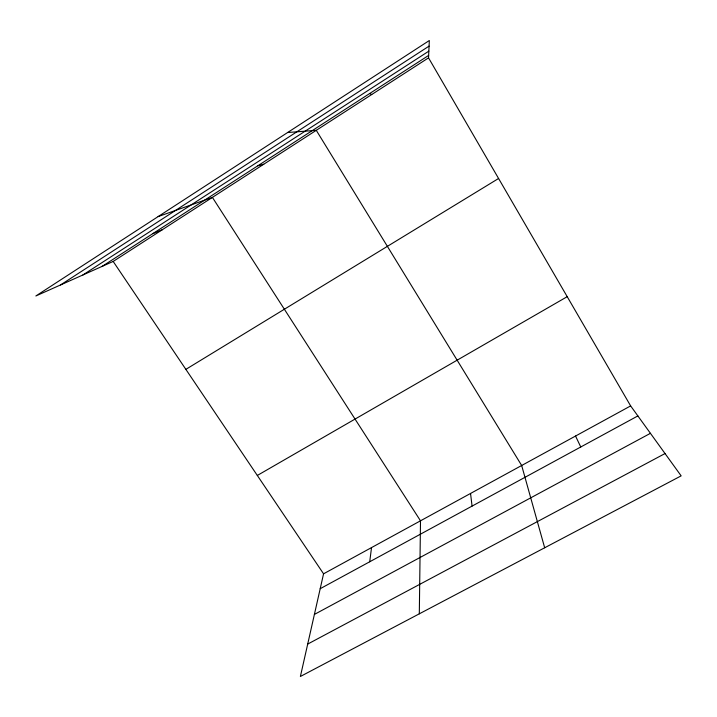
<?xml version="1.0" encoding="UTF-8"?>
<svg xmlns="http://www.w3.org/2000/svg" width="717" height="717" viewBox="0 0 717 717"><rect width="100%" height="100%" fill="white"/><g stroke="black" fill="none" stroke-linecap="round" stroke-linejoin="round"><path stroke-width="1.08" d="M419.311 613.824L420.503 520.811L212.402 197.39L158.107 216.597M428.533 57.853L429.331 40.519L35.85 295.978L113.178 261.445L428.533 57.853L630.637 405.912L681.15 475.864L300.387 676.481L323.564 573.815L113.178 261.445M369.721 561.769L371.523 547.591M60.533 284.954L429.071 46.121M82.894 274.969L428.838 51.14M102.128 266.383L428.649 55.415M185.864 369.363L498.584 178.479M257.322 475.461L567.21 296.677M323.564 573.815L630.637 405.912M320.203 588.702L637.87 415.923M314.396 614.433L650.436 433.319M307.701 644.081L665.035 453.547M152.802 233.643L162.23 229.781M257.806 165.797L263.739 164.247M287.616 132.52L316.278 130.324L521.671 465.494L544.678 547.77M369.694 93.497L371.72 94.527M575.536 436.035L580.761 446.978M470.54 493.448L472.073 506.103"/></g></svg>
